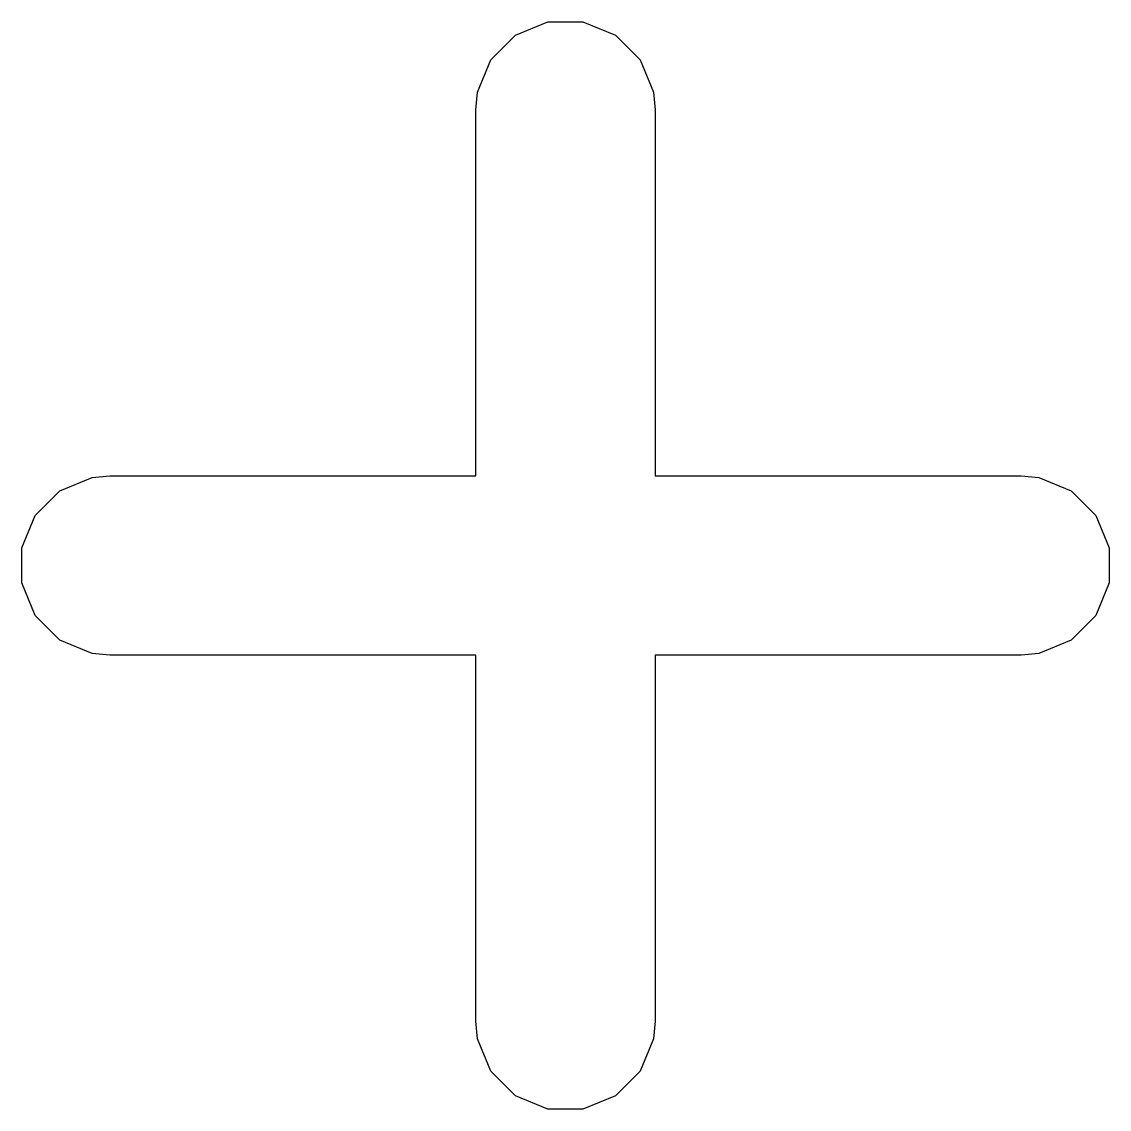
# Model space of a CAD drawing. Extents: x 2.8 to 13.3, y -7.7 to -4.2.
# Drawn here: x 3.31517 to 3.35096, y -6.91179 to -6.876 of the extents above; entities that cross this region are included whole.
import ezdxf

# ---------------------------------------------------------------- set-up
doc = ezdxf.new("R2010")
doc.units = 0
doc.header["$MEASUREMENT"] = 0
doc.layers.add('BLACK', color=7, linetype='CONTINUOUS')

msp = doc.modelspace()

# ---------------------------------------------------------------- linework, layer by layer
at = {"layer": 'BLACK', "linetype": 'CONTINUOUS'}
for p, q in [((3.331423, -6.87644), (3.332487, -6.875999)), ((3.332487, -6.875999), (3.333639, -6.875999)), ((3.333639, -6.875999), (3.334704, -6.87644)), ((3.330608, -6.877255), (3.331423, -6.87644)), ((3.334704, -6.87644), (3.335518, -6.877255)), ((3.330167, -6.878319), (3.330608, -6.877255)), ((3.335518, -6.877255), (3.335959, -6.878319)), ((3.33011, -6.878895), (3.330167, -6.878319)), ((3.335959, -6.878319), (3.336016, -6.878895)), ((3.33011, -6.890941), (3.33011, -6.878895)), ((3.336016, -6.878895), (3.336016, -6.890941)), ((3.316425, -6.891438), (3.317489, -6.890997)), ((3.317489, -6.890997), (3.318065, -6.890941)), ((3.318065, -6.890941), (3.33011, -6.890941)), ((3.336016, -6.890941), (3.348061, -6.890941)), ((3.348061, -6.890941), (3.348637, -6.890997)), ((3.348637, -6.890997), (3.349702, -6.891438)), ((3.31561, -6.892253), (3.316425, -6.891438)), ((3.349702, -6.891438), (3.350516, -6.892253)), ((3.315169, -6.893317), (3.31561, -6.892253)), ((3.350516, -6.892253), (3.350957, -6.893317)), ((3.315169, -6.894469), (3.315169, -6.893317)), ((3.350957, -6.893317), (3.350957, -6.894469)), ((3.31561, -6.895534), (3.315169, -6.894469)), ((3.350957, -6.894469), (3.350516, -6.895534)), ((3.316425, -6.896348), (3.31561, -6.895534)), ((3.350516, -6.895534), (3.349702, -6.896348)), ((3.317489, -6.896789), (3.316425, -6.896348)), ((3.349702, -6.896348), (3.348637, -6.896789)), ((3.318065, -6.896846), (3.317489, -6.896789)), ((3.33011, -6.896846), (3.318065, -6.896846)), ((3.33011, -6.908891), (3.33011, -6.896846)), ((3.348061, -6.896846), (3.336016, -6.896846)), ((3.336016, -6.896846), (3.336016, -6.908891)), ((3.348637, -6.896789), (3.348061, -6.896846)), ((3.330167, -6.909468), (3.33011, -6.908891)), ((3.336016, -6.908891), (3.335959, -6.909468)), ((3.330608, -6.910532), (3.330167, -6.909468)), ((3.335959, -6.909468), (3.335518, -6.910532)), ((3.331423, -6.911347), (3.330608, -6.910532)), ((3.335518, -6.910532), (3.334704, -6.911347)), ((3.332487, -6.911788), (3.331423, -6.911347)), ((3.334704, -6.911347), (3.333639, -6.911788)), ((3.333639, -6.911788), (3.332487, -6.911788))]:
    msp.add_line(p, q, dxfattribs=at)

doc.saveas('drawing.dxf')
